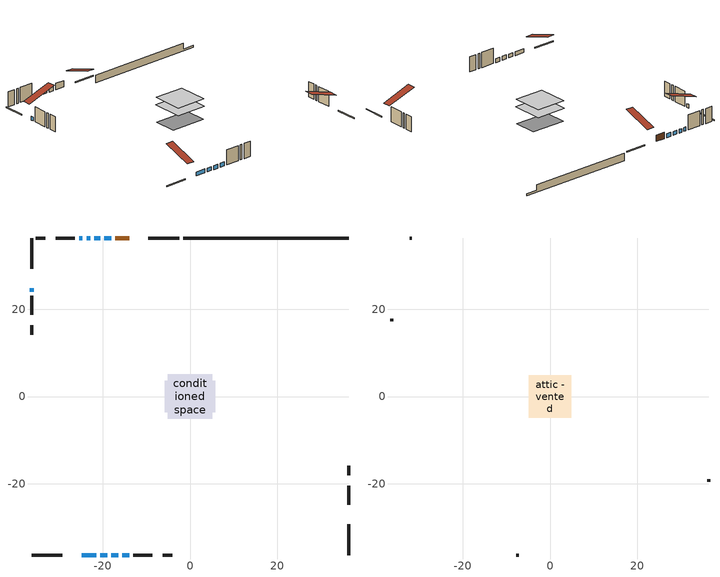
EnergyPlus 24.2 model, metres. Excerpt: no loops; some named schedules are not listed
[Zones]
conditioned space
 floor outside (Floor1 construction): -0.75,-0.75 -0.75,0.75 0.75,0.75 0.75,-0.75 z1.22
 floor outside (Floor2 construction): -0.94,-0.94 -0.94,0.94 0.94,0.94 0.94,-0.94 z1.22
 floor adiabatic (AdiabaticFloorConstruction): -5.06,-5.06 -5.06,5.06 5.06,5.06 5.06,-5.06 z3.66
 floor foundation (Slab1 construction): -5.79,-3.66 -5.79,3.66 5.79,3.66 5.79,-3.66 z-1.22
 wall outside (RimJoist1 construction): -2.45,36.28 -9.53,36.28 / -36.28,-36.28 -29.19,-36.28 / -36.28,36.28 -36.28,29.19 / 36.28,-36.28 36.28,-29.19 z1.22:1.52
 wall outside (AdiabaticWallConstruction 1): -13.91,36.28 -17.08,36.28 z1.22:3.25
 wall outside (AdiabaticWallConstruction): -24.82,-36.28 -21.5,-36.28 / -18.01,36.28 -19.58,36.28 / -36.28,24.82 -36.28,24.03 / -20.57,-36.28 -19,-36.28 / -20.51,36.28 -21.94,36.28 / -22.86,36.28 -23.69,36.28 / -24.62,36.28 -25.4,36.28 / -18.07,-36.28 -16.46,-36.28 / -15.53,-36.28 -13.96,-36.28 z1.22:2.44
 wall outside (Wall1 construction): -26.33,36.28 -30.69,36.28 / -13.03,-36.28 -8.67,-36.28 / -36.28,23.1 -36.28,18.74 / 36.28,-24.82 36.28,-20.45 z1.22:6.1
 wall outside (Wall3 construction): -33.09,36.28 -35.35,36.28 / -6.28,-36.28 -4.01,-36.28 / -36.28,16.35 -36.28,14.08 / 36.28,-18.06 36.28,-15.8 z1.22:6.1
 wall foundation (FoundationWall1 construction): -1.52,36.28,-1.22 -1.52,36.28,1.22 32.5,36.28,1.22 32.5,36.28,-0.57 36.28,36.28,-0.57 36.28,36.28,-1.22
 window (WindowConstruction): -24.82,-36.28 -21.5,-36.28 z1.22:2.44
 window (WindowConstruction 7): -18.01,36.28 -19.58,36.28 z1.22:2.44
 window (WindowConstruction 8): -36.28,24.82 -36.28,24.03 z1.22:2.44
 window (WindowConstruction 1): -20.57,-36.28 -19,-36.28 z1.22:2.44
 window (WindowConstruction 2): -20.51,36.28 -21.93,36.28 z1.22:2.44
 window (WindowConstruction 3): -22.86,36.28 -23.69,36.28 z1.22:2.44
 window (WindowConstruction 4): -24.62,36.28 -25.4,36.28 z1.22:2.44
 window (WindowConstruction 5): -18.07,-36.28 -16.46,-36.28 z1.22:2.44
 window (WindowConstruction 6): -15.53,-36.28 -13.96,-36.28 z1.22:2.44
 door (Door): -13.91,36.28 -17.08,36.28 z1.22:3.25
 ceiling adiabatic (AdiabaticFloorConstruction): 5.06,-5.06 5.06,5.06 -5.06,5.06 -5.06,-5.06 z3.66
attic - vented
 floor to conditioned space (Floor3 construction Reversed): -4.91,-4.91 -4.91,4.91 4.91,4.91 4.91,-4.91 z6.1
 wall outside (Wall2 construction): -31.62,36.28 -32.16,36.28 / -7.74,-36.28 -7.21,-36.28 / -36.28,17.81 -36.28,17.28 / 36.28,-19.53 36.28,-18.99 z1.22:6.1
 roof outside (Roof1 construction): -12.98,36.28,6.1 -12.98,26.72,9.28 -10.46,26.72,9.28 -10.46,36.28,6.1; -25.75,-36.28,6.1 -25.75,-26.72,9.28 -28.27,-26.72,9.28 -28.27,-36.28,6.1; -36.28,25.75,6.1 -26.72,25.75,9.28 -26.72,28.27,9.28 -36.28,28.27,6.1; 36.28,-25.75,6.1 26.72,-25.75,9.28 26.72,-28.27,9.28 36.28,-28.27,6.1
[Building]
Building 1: Terrain=Suburbs
[Site:Location]
Prince Albert AP_SK: Latitude {deg}=53.21; Longitude {deg}=-105.67; Time Zone {hr}=-6; Elevation {m}=428; Keep Site Location Information=Yes
[Site:GroundTemperature:Shallow]
-5.03068, -7.78458, -8.00512, -6.69825, -1.45193, 3.76996, 8.29705, 11.1649, 11.4085, 9.07601, 4.66436, -0.397337
[Site:WaterMainsTemperature]
Calculation Method=Schedule; Temperature Schedule=mains temperature schedule
[Material] Roughness=Rough; Thermal Absorptance=0.9
Name | Thickness {m} | Conductivity {W/m-K} | Density {kg/m3} | Specific Heat {J/kg-K} | Solar Absorptance | Visible Absorptance
asphalt or fiberglass shingles | 0.00635 | 0.162714 | 1121.4 | 1465.45 | 0.84 | 0.84
ceiling loosefill ins | 0.254 | 0.0480833 | 16.02 | 1046.75 | 0.7 | 0.7
ceiling stud and cavity | 0.1397 | 0.176697 | 65.682 | 1177.47 | 0.7 | 0.7
concrete 4.0 in. | 0.1016 | 1.803125 | 2242.8 | 837.4 | 0.7 | 0.7
concrete 8.0 in. | 0.2032 | 1.803125 | 2242.8 | 837.4 | 0.7 | 0.7
door material | 0.04445 | 0.0451087 | 512.64 | 1214.23 | 0.7 | 0.7
exterior vertical ins | 0.0433751 | 0.029427 | 32.04 | 1214.23 | 0.7 | 0.7
floor covering | 0.0127 | 0.0433444 | 54.468 | 1339.84 | 0.6 | 0.6
floor rigid ins; rim joist rigid ins; wall rigid ins | 0.051816 | 0.029427 | 32.04 | 1214.23 | 0.7 | 0.7
floor rigid ins 1; wall rigid ins 1 | 0.512978 | 0.029427 | 32.04 | 1214.23 | 0.7 | 0.7
floor stud and cavity | 0.1397 | 0.103009 | 92.3553 | 1139.71 | 0.7 | 0.7
floor stud and cavity 1 | 0.1397 | 0.103547 | 92.3553 | 1139.71 | 0.7 | 0.7
floor stud and cavity 2 | 0.1397 | 1.75129 | 37.0049 | 1207.88 | 0.7 | 0.7
furniture material conditioned space 1 | 0.1524 | 0.115458 | 640.8 | 1214.23 | 0.6 | 0.6
gypsum board | 0.0127 | 0.160291 | 801 | 837.4 | 0.6 | 0.6
gypsum board 1 | 0.0127 | 0.160291 | 801 | 837.4 | 0.7 | 0.7
osb sheathing 0.5 in. | 0.0127 | 0.115458 | 512.64 | 1214.23 | 0.7 | 0.7
osb sheathing 0.75 in. | 0.01905 | 0.115458 | 512.64 | 1214.23 | 0.7 | 0.7
osb sheathing 2.0 in. | 0.0508 | 0.115458 | 512.64 | 1214.23 | 0.7 | 0.7
rim joist stud and cavity | 0.0508 | 0.0440068 | 125.044 | 1163.47 | 0.6 | 0.6
wall stud and cavity | 0.1397 | 0.214432 | 139.0536 | 1170.24 | 0.7 | 0.7
wall stud and cavity 1 | 0.0889 | 6.1454 | 50.32683 | 1063.81 | 0.6 | 0.6
wall stud and cavity 2 | 0.1397 | 0.275573 | 139.0536 | 1170.24 | 0.7 | 0.7
wall stud and cavity 3 | 0.0889 | 0.380278 | 52.3479 | 1209.89 | 0.7 | 0.7
wall stud and cavity 4 | 0.0889 | 0.391764 | 83.0341 | 1211.67 | 0.7 | 0.7
wood siding | 0.0254 | 0.102417 | 544.68 | 1172.36 | 0 | 0
wood siding 1 | 0.00254 | 0.102417 | 544.68 | 1172.36 | 0 | 0
wood siding 2; wood siding 3; wood siding 4 | 0.0254 | 0.102417 | 544.68 | 1172.36 | 0.7 | 0.7
[WindowMaterial:SimpleGlazingSystem]
Name | U-Factor {W/m2-K} | Solar Heat Gain Coefficient
WindowMaterial | 1.98105 | 0.63
WindowMaterial 1 | 2.15083 | 0.57
WindowMaterial 2 | 1.92655 | 0.55
WindowMaterial 3 | 2.13436 | 0.58
WindowMaterial 4 | 2.09348 | 0.59
[Construction]
AdiabaticFloorConstruction: floor stud and cavity 2, floor rigid ins 1, osb sheathing 0.75 in., floor covering
AdiabaticWallConstruction: wood siding 3, wall rigid ins 1, wall stud and cavity 3, gypsum board
AdiabaticWallConstruction 1: wood siding 4, wall rigid ins 1, wall stud and cavity 3, gypsum board
Door: door material
Floor1 construction: floor stud and cavity, floor rigid ins, osb sheathing 0.75 in., floor covering
Floor2 construction: floor stud and cavity 1, floor rigid ins, osb sheathing 0.75 in., floor covering
Floor3 construction Reversed: gypsum board, ceiling stud and cavity, ceiling loosefill ins
FoundationWall1 construction: concrete 8.0 in., gypsum board 1
furniture construction conditioned space 1: furniture material conditioned space 1
PartitionWallConstruction: gypsum board, wall stud and cavity 4, gypsum board
RimJoist1 construction: wood siding 2, rim joist rigid ins, osb sheathing 2.0 in., rim joist stud and cavity
Roof1 construction: asphalt or fiberglass shingles
Slab1 construction: concrete 4.0 in.
Wall1 construction: wood siding, wall rigid ins, osb sheathing 0.5 in., wall stud and cavity, gypsum board
Wall2 construction: wood siding 1, wall stud and cavity 1
Wall3 construction: wood siding, wall rigid ins, osb sheathing 0.5 in., wall stud and cavity 2, gypsum board
WindowConstruction: WindowMaterial
WindowConstruction 1; WindowConstruction 4; WindowConstruction 6; WindowConstruction 7; WindowConstruction 8: WindowMaterial 1
WindowConstruction 2: WindowMaterial 2
WindowConstruction 3: WindowMaterial 3
WindowConstruction 5: WindowMaterial 4
[Zone] Multiplier=1; Part of Total Floor Area=Yes
Name | Volume {m3}
attic - vented | 49.8378
conditioned space | 467.7
[Space]
Name | Zone | Volume {m3}
attic - vented 1 | attic - vented | 49.8378
conditioned space 1 | conditioned space | 467.7
[ZoneInfiltration:EffectiveLeakageArea]
infil attic - vented 1: Zone or Space=attic - vented 1; Schedule=Always On Discrete; Effective Air Leakage Area {cm2}=3400.24; Stack Coefficient=0.000560722; Wind Coefficient=1.5999e-05
[ZoneMixing]
whole house fan mix: Zone or Space=attic - vented; Schedule=Always On Continuous; Design Flow Rate Calculation Method=Flow/Zone; Design Flow Rate {m3/s}=0; Source Zone or Space=conditioned space
[SurfaceProperty:ExposedFoundationPerimeter]
Slab1: Exposed Perimeter Calculation Method=TotalExposedPerimeter; Total Exposed Perimeter {m}=37.8
[InternalMass] Zone or ZoneList=conditioned space; Space or SpaceList=conditioned space 1
Name | Construction | Surface Area {m2}
furniture mass conditioned space 1 | furniture construction conditioned space 1 | 77.17
partition wall mass | PartitionWallConstruction | 192.925
[Lights]
interior lighting: Zone or ZoneList or Space or SpaceList=conditioned space 1; Schedule=interior lighting schedule; Design Level Calculation Method=LightingLevel; Lighting Level {W}=343.2; Return Air Fraction=0; Fraction Radiant=0.6; Fraction Visible=0.2; Fraction Replaceable=1
[People]
occupants: Zone or ZoneList or Space or SpaceList=conditioned space 1; Number of People Schedule=occupants schedule; Number of People Calculation Method=People; Number of People=3; Fraction Radiant=0.314171; Sensible Heat Fraction=0.56303; Activity Level Schedule=occupants activity schedule; Carbon Dioxide Generation Rate {m3/s-W}=0; Enable ASHRAE 55 Comfort Warnings=No; Mean Radiant Temperature Calculation Type=EnclosureAveraged
[ElectricEquipment] Zone or ZoneList or Space or SpaceList=conditioned space 1; Design Level Calculation Method=EquipmentLevel
Name | Schedule | Design Level {W} | Fraction Latent | Fraction Radiant | Fraction Lost
clothes dryer | clothes dryer schedule | 140.772 | 0.015 | 0.081 | 0.85
clothes washer | clothes washer schedule | 32.1985 | 0.03 | 0.162 | 0.7
cooking range | cooking range schedule | 215.147 | 0.08 | 0.432 | 0.2
dishwasher | dishwasher schedule | 66.8632 | 0.3 | 0.18 | 0.4
fridge | fridge schedule | 72.9452 | 0 | 0.6 | 0
mech vent house fan | mech vent house fan schedule | 0 | 0 | 0 | 1
mech vent house fan cfis | mech vent house fan cfis schedule | 0 | 0 | 0 | 0
misc plug loads | misc plug loads schedule | 494.7 | 0.045 | 0.513 | 0.1
whole house fan | Always On Discrete | 0 | 0 | 0 | 1
[OtherEquipment] Zone or ZoneList or Space or SpaceList=conditioned space 1; Design Level Calculation Method=EquipmentLevel
Name | Fuel Type | Schedule | Design Level {W} | Fraction Latent | Fraction Radiant | Fraction Lost
clothes dryer 1 | Electricity | clothes dryer schedule | 0 | 0.015 | 0.081 | 0.85
cooking range 1 | Electricity | cooking range schedule | 0 | 0.08 | 0.432 | 0.2
general water use latent | None | general water use schedule | 62.594 | 1 | 0 | 0
general water use sensible | None | general water use schedule | -61.6891 | 0 | 0.6 | 0
mech vent house fan latent load | None | Always On Discrete | 0 | 1 | 0 | 0
mech vent house fan sensible load | None | Always On Discrete | 0 | 0 | 0 | 0
water heater energy adjustment1 | NaturalGas | Always On Discrete | 0.01 | 0 | 0 | 1
[ZoneInfiltration:DesignFlowRate] Zone or ZoneList or Space or SpaceList=conditioned space 1; Schedule=Always On Discrete; Design Flow Rate Calculation Method=Flow/Zone; Design Flow Rate {m3/s}=0
infil flow; natural vent flow; whole house fan flow
[AvailabilityManager:Scheduled]
furnace airloop Availability Manager: Schedule=Always On Discrete
[Foundation:Kiva]
Foundation Kiva 1: Initial Indoor Air Temperature {C}=21; Wall Height Above Grade {m}=1.21999; Wall Depth Below Slab {m}=0.2032; Custom Block Material Name 1=exterior vertical ins; Custom Block Depth 1 {m}=2.43998; Custom Block X Position 1 {m}=0.2159; Custom Block Z Position 1 {m}=0
[Foundation:Kiva:Settings]
Soil Conductivity {W/m-K}=0.849921; Soil Density {kg/m3}=1842.3; Soil Specific Heat {J/kg-K}=418.7; Ground Solar Absorptivity=0.9; Ground Thermal Absorptivity=0.9; Ground Surface Roughness {m}=0.03; Far-Field Width {m}=40; Deep-Ground Boundary Condition=ZeroFlux; Deep-Ground Depth {m}=40; Minimum Cell Dimension {m}=0.2; Maximum Cell Growth Coefficient=3; Simulation Timestep=Timestep
[Exterior:Lights]
exterior lighting: Schedule=exterior lighting schedule; Design Level {W}=75.6
[EnergyManagementSystem:GlobalVariable]
furnace_airloop_Fan_RTF
infil_program_Qfan
infil_program_Qinf
natural_vent_program_Qnv
natural_vent_program_Qwhf
[EnergyManagementSystem:Sensor]
Name | Output:Variable or Output:Meter Index Key | Output:Variable or Output:Meter
airflow_gain | infil flow | Infiltration Sensible Heat Gain Energy
airflow_gain_1 | natural vent flow | Infiltration Sensible Heat Gain Energy
airflow_gain_2 | whole house fan flow | Infiltration Sensible Heat Gain Energy
airflow_loss | infil flow | Infiltration Sensible Heat Loss Energy
airflow_loss_1 | natural vent flow | Infiltration Sensible Heat Loss Energy
airflow_loss_2 | whole house fan flow | Infiltration Sensible Heat Loss Energy
clg_load_cond |  | Cooling:EnergyTransfer:Zone:CONDITIONED SPACE
clg_sp_s; clg_sp_s_1 | cooling setpoint | Schedule Value
clothes_dryer_exhaust_0_sch_s | clothes dryer exhaust 0 schedule | Schedule Value
cool_season | cooling season schedule | Schedule Value
htg_load_cond |  | Heating:EnergyTransfer:Zone:CONDITIONED SPACE
htg_sp_s; htg_sp_s_1 | heating setpoint | Schedule Value
ig_ee_conv | clothes dryer | Electric Equipment Convective Heating Energy
ig_ee_conv_2 | cooking range | Electric Equipment Convective Heating Energy
ig_ee_conv_4 | fridge | Electric Equipment Convective Heating Energy
ig_ee_conv_5 | misc plug loads | Electric Equipment Convective Heating Energy
ig_ee_conv_6 | whole house fan | Electric Equipment Convective Heating Energy
ig_ee_rad | clothes dryer | Electric Equipment Radiant Heating Energy
ig_ee_rad_2 | cooking range | Electric Equipment Radiant Heating Energy
ig_ee_rad_4 | fridge | Electric Equipment Radiant Heating Energy
ig_ee_rad_5 | misc plug loads | Electric Equipment Radiant Heating Energy
ig_ee_rad_6 | whole house fan | Electric Equipment Radiant Heating Energy
ig_lgt_conv | interior lighting | Lights Convective Heating Energy
ig_lgt_rad | interior lighting | Lights Radiant Heating Energy
ig_lgt_vis | interior lighting | Lights Visible Radiation Heating Energy
ig_oe_conv | clothes dryer 1 | Other Equipment Convective Heating Energy
ig_oe_conv_1 | cooking range 1 | Other Equipment Convective Heating Energy
ig_oe_conv_2 | general water use latent | Other Equipment Convective Heating Energy
ig_oe_conv_3 | general water use sensible | Other Equipment Convective Heating Energy
ig_oe_conv_4 | water heater energy adjustment1 | Other Equipment Convective Heating Energy
ig_oe_rad | clothes dryer 1 | Other Equipment Radiant Heating Energy
ig_oe_rad_1 | cooking range 1 | Other Equipment Radiant Heating Energy
ig_oe_rad_2 | general water use latent | Other Equipment Radiant Heating Energy
ig_oe_rad_3 | general water use sensible | Other Equipment Radiant Heating Energy
ig_oe_rad_4 | water heater energy adjustment1 | Other Equipment Radiant Heating Energy
ig_ppl_conv | occupants | People Convective Heating Energy
ig_ppl_rad | occupants | People Radiant Heating Energy
im_conv | furniture mass conditioned space 1 | Surface Inside Face Convection Heat Gain Energy
im_conv_1 | partition wall mass | Surface Inside Face Convection Heat Gain Energy
im_ig | furniture mass conditioned space 1 | Surface Inside Face Internal Gains Radiation Heat Gain Energy
im_ig_1 | partition wall mass | Surface Inside Face Internal Gains Radiation Heat Gain Energy
im_lgt | furniture mass conditioned space 1 | Surface Inside Face Lights Radiation Heat Gain Energy
im_lgt_1 | partition wall mass | Surface Inside Face Lights Radiation Heat Gain Energy
im_sol | furniture mass conditioned space 1 | Surface Inside Face Solar Radiation Heat Gain Energy
im_sol_1 | partition wall mass | Surface Inside Face Solar Radiation Heat Gain Energy
im_surf | furniture mass conditioned space 1 | Surface Inside Face Net Surface Thermal Radiation Heat Gain Energy
im_surf_1 | partition wall mass | Surface Inside Face Net Surface Thermal Radiation Heat Gain Energy
mv_conv | mech vent house fan | Electric Equipment Convective Heating Energy
mv_conv_1 | mech vent house fan cfis | Electric Equipment Convective Heating Energy
mv_conv_2 | mech vent house fan latent load | Other Equipment Convective Heating Energy
mv_conv_3 | mech vent house fan sensible load | Other Equipment Convective Heating Energy
mv_rad | mech vent house fan | Electric Equipment Radiant Heating Energy
mv_rad_1 | mech vent house fan cfis | Electric Equipment Radiant Heating Energy
mv_rad_2 | mech vent house fan latent load | Other Equipment Radiant Heating Energy
mv_rad_3 | mech vent house fan sensible load | Other Equipment Radiant Heating Energy
natural_vent_s | natural vent schedule | Schedule Value
out_pb_s |  | Site Outdoor Air Barometric Pressure
out_wt_s |  | Site Outdoor Air Humidity Ratio
site_vw_s |  | Site Wind Speed
ss_back_out | Window1 | Surface Window Shortwave from Zone Back Out Window Heat Transfer Rate
ss_back_out_1 | Window11 | Surface Window Shortwave from Zone Back Out Window Heat Transfer Rate
ss_back_out_2 | Window13 | Surface Window Shortwave from Zone Back Out Window Heat Transfer Rate
ss_back_out_3 | Window2 | Surface Window Shortwave from Zone Back Out Window Heat Transfer Rate
ss_back_out_4 | Window4 | Surface Window Shortwave from Zone Back Out Window Heat Transfer Rate
ss_back_out_5 | Window6 | Surface Window Shortwave from Zone Back Out Window Heat Transfer Rate
ss_back_out_6 | Window7 | Surface Window Shortwave from Zone Back Out Window Heat Transfer Rate
ss_back_out_7 | Window8 | Surface Window Shortwave from Zone Back Out Window Heat Transfer Rate
ss_back_out_8 | Window9 | Surface Window Shortwave from Zone Back Out Window Heat Transfer Rate
ss_conv | Door1 | Surface Inside Face Convection Heat Gain Energy
ss_conv_1 | Window1 | Surface Inside Face Convection Heat Gain Energy
ss_conv_2 | Window11 | Surface Inside Face Convection Heat Gain Energy
ss_conv_3 | Window13 | Surface Inside Face Convection Heat Gain Energy
ss_conv_4 | Window2 | Surface Inside Face Convection Heat Gain Energy
ss_conv_5 | Window4 | Surface Inside Face Convection Heat Gain Energy
ss_conv_6 | Window6 | Surface Inside Face Convection Heat Gain Energy
ss_conv_7 | Window7 | Surface Inside Face Convection Heat Gain Energy
ss_conv_8 | Window8 | Surface Inside Face Convection Heat Gain Energy
ss_conv_9 | Window9 | Surface Inside Face Convection Heat Gain Energy
ss_ig | Door1 | Surface Inside Face Internal Gains Radiation Heat Gain Energy
ss_ig_1 | Window1 | Surface Inside Face Internal Gains Radiation Heat Gain Energy
ss_ig_2 | Window11 | Surface Inside Face Internal Gains Radiation Heat Gain Energy
ss_ig_3 | Window13 | Surface Inside Face Internal Gains Radiation Heat Gain Energy
ss_ig_4 | Window2 | Surface Inside Face Internal Gains Radiation Heat Gain Energy
ss_ig_5 | Window4 | Surface Inside Face Internal Gains Radiation Heat Gain Energy
ss_ig_6 | Window6 | Surface Inside Face Internal Gains Radiation Heat Gain Energy
ss_ig_7 | Window7 | Surface Inside Face Internal Gains Radiation Heat Gain Energy
ss_ig_8 | Window8 | Surface Inside Face Internal Gains Radiation Heat Gain Energy
ss_ig_9 | Window9 | Surface Inside Face Internal Gains Radiation Heat Gain Energy
ss_lgt | Door1 | Surface Inside Face Lights Radiation Heat Gain Energy
ss_sol | Door1 | Surface Inside Face Solar Radiation Heat Gain Energy
ss_surf | Door1 | Surface Inside Face Net Surface Thermal Radiation Heat Gain Energy
ss_surf_1 | Window1 | Surface Inside Face Net Surface Thermal Radiation Heat Gain Energy
ss_surf_2 | Window11 | Surface Inside Face Net Surface Thermal Radiation Heat Gain Energy
ss_surf_3 | Window13 | Surface Inside Face Net Surface Thermal Radiation Heat Gain Energy
ss_surf_4 | Window2 | Surface Inside Face Net Surface Thermal Radiation Heat Gain Energy
ss_surf_5 | Window4 | Surface Inside Face Net Surface Thermal Radiation Heat Gain Energy
ss_surf_6 | Window6 | Surface Inside Face Net Surface Thermal Radiation Heat Gain Energy
ss_surf_7 | Window7 | Surface Inside Face Net Surface Thermal Radiation Heat Gain Energy
ss_surf_8 | Window8 | Surface Inside Face Net Surface Thermal Radiation Heat Gain Energy
ss_surf_9 | Window9 | Surface Inside Face Net Surface Thermal Radiation Heat Gain Energy
ss_trans_in | Window1 | Surface Window Transmitted Solar Radiation Rate
ss_trans_in_1 | Window11 | Surface Window Transmitted Solar Radiation Rate
ss_trans_in_2 | Window13 | Surface Window Transmitted Solar Radiation Rate
ss_trans_in_3 | Window2 | Surface Window Transmitted Solar Radiation Rate
ss_trans_in_4 | Window4 | Surface Window Transmitted Solar Radiation Rate
ss_trans_in_5 | Window6 | Surface Window Transmitted Solar Radiation Rate
ss_trans_in_6 | Window7 | Surface Window Transmitted Solar Radiation Rate
ss_trans_in_7 | Window8 | Surface Window Transmitted Solar Radiation Rate
ss_trans_in_8 | Window9 | Surface Window Transmitted Solar Radiation Rate
ss_trans_out | Window1 | Surface Inside Face Initial Transmitted Diffuse Transmitted Out Window Solar Radiation Rate
ss_trans_out_1 | Window11 | Surface Inside Face Initial Transmitted Diffuse Transmitted Out Window Solar Radiation Rate
ss_trans_out_2 | Window13 | Surface Inside Face Initial Transmitted Diffuse Transmitted Out Window Solar Radiation Rate
ss_trans_out_3 | Window2 | Surface Inside Face Initial Transmitted Diffuse Transmitted Out Window Solar Radiation Rate
ss_trans_out_4 | Window4 | Surface Inside Face Initial Transmitted Diffuse Transmitted Out Window Solar Radiation Rate
ss_trans_out_5 | Window6 | Surface Inside Face Initial Transmitted Diffuse Transmitted Out Window Solar Radiation Rate
ss_trans_out_6 | Window7 | Surface Inside Face Initial Transmitted Diffuse Transmitted Out Window Solar Radiation Rate
ss_trans_out_7 | Window8 | Surface Inside Face Initial Transmitted Diffuse Transmitted Out Window Solar Radiation Rate
ss_trans_out_8 | Window9 | Surface Inside Face Initial Transmitted Diffuse Transmitted Out Window Solar Radiation Rate
s_conv | Floor1 | Surface Inside Face Convection Heat Gain Energy
s_conv_1 | Floor2 | Surface Inside Face Convection Heat Gain Energy
s_conv_10 | Slab1 | Surface Inside Face Convection Heat Gain Energy
s_conv_11 | Wall1:0 | Surface Inside Face Convection Heat Gain Energy
s_conv_12 | Wall1:180 | Surface Inside Face Convection Heat Gain Energy
s_conv_13 | Wall1:270 | Surface Inside Face Convection Heat Gain Energy
s_conv_14 | Wall1:90 | Surface Inside Face Convection Heat Gain Energy
s_conv_15 | Wall3:0 | Surface Inside Face Convection Heat Gain Energy
s_conv_16 | Wall3:180 | Surface Inside Face Convection Heat Gain Energy
s_conv_17 | Wall3:270 | Surface Inside Face Convection Heat Gain Energy
s_conv_18 | Wall3:90 | Surface Inside Face Convection Heat Gain Energy
s_conv_2 | Floor3 | Surface Inside Face Convection Heat Gain Energy
s_conv_3 | FoundationWall1 | Surface Inside Face Convection Heat Gain Energy
s_conv_4 | inferred conditioned ceiling | Surface Inside Face Convection Heat Gain Energy
s_conv_5 | inferred conditioned floor | Surface Inside Face Convection Heat Gain Energy
s_conv_6 | RimJoist1:0 | Surface Inside Face Convection Heat Gain Energy
s_conv_7 | RimJoist1:180 | Surface Inside Face Convection Heat Gain Energy
s_conv_8 | RimJoist1:270 | Surface Inside Face Convection Heat Gain Energy
s_conv_9 | RimJoist1:90 | Surface Inside Face Convection Heat Gain Energy
s_ig | Floor1 | Surface Inside Face Internal Gains Radiation Heat Gain Energy
s_ig_1 | Floor2 | Surface Inside Face Internal Gains Radiation Heat Gain Energy
s_ig_10 | Slab1 | Surface Inside Face Internal Gains Radiation Heat Gain Energy
s_ig_11 | Wall1:0 | Surface Inside Face Internal Gains Radiation Heat Gain Energy
s_ig_12 | Wall1:180 | Surface Inside Face Internal Gains Radiation Heat Gain Energy
s_ig_13 | Wall1:270 | Surface Inside Face Internal Gains Radiation Heat Gain Energy
s_ig_14 | Wall1:90 | Surface Inside Face Internal Gains Radiation Heat Gain Energy
s_ig_15 | Wall3:0 | Surface Inside Face Internal Gains Radiation Heat Gain Energy
s_ig_16 | Wall3:180 | Surface Inside Face Internal Gains Radiation Heat Gain Energy
s_ig_17 | Wall3:270 | Surface Inside Face Internal Gains Radiation Heat Gain Energy
s_ig_18 | Wall3:90 | Surface Inside Face Internal Gains Radiation Heat Gain Energy
s_ig_2 | Floor3 | Surface Inside Face Internal Gains Radiation Heat Gain Energy
s_ig_3 | FoundationWall1 | Surface Inside Face Internal Gains Radiation Heat Gain Energy
s_ig_4 | inferred conditioned ceiling | Surface Inside Face Internal Gains Radiation Heat Gain Energy
s_ig_5 | inferred conditioned floor | Surface Inside Face Internal Gains Radiation Heat Gain Energy
s_ig_6 | RimJoist1:0 | Surface Inside Face Internal Gains Radiation Heat Gain Energy
s_ig_7 | RimJoist1:180 | Surface Inside Face Internal Gains Radiation Heat Gain Energy
s_ig_8 | RimJoist1:270 | Surface Inside Face Internal Gains Radiation Heat Gain Energy
s_ig_9 | RimJoist1:90 | Surface Inside Face Internal Gains Radiation Heat Gain Energy
s_lgt | Floor1 | Surface Inside Face Lights Radiation Heat Gain Energy
s_lgt_1 | Floor2 | Surface Inside Face Lights Radiation Heat Gain Energy
s_lgt_10 | Slab1 | Surface Inside Face Lights Radiation Heat Gain Energy
s_lgt_11 | Wall1:0 | Surface Inside Face Lights Radiation Heat Gain Energy
s_lgt_12 | Wall1:180 | Surface Inside Face Lights Radiation Heat Gain Energy
s_lgt_13 | Wall1:270 | Surface Inside Face Lights Radiation Heat Gain Energy
s_lgt_14 | Wall1:90 | Surface Inside Face Lights Radiation Heat Gain Energy
s_lgt_15 | Wall3:0 | Surface Inside Face Lights Radiation Heat Gain Energy
s_lgt_16 | Wall3:180 | Surface Inside Face Lights Radiation Heat Gain Energy
s_lgt_17 | Wall3:270 | Surface Inside Face Lights Radiation Heat Gain Energy
s_lgt_18 | Wall3:90 | Surface Inside Face Lights Radiation Heat Gain Energy
s_lgt_2 | Floor3 | Surface Inside Face Lights Radiation Heat Gain Energy
s_lgt_3 | FoundationWall1 | Surface Inside Face Lights Radiation Heat Gain Energy
